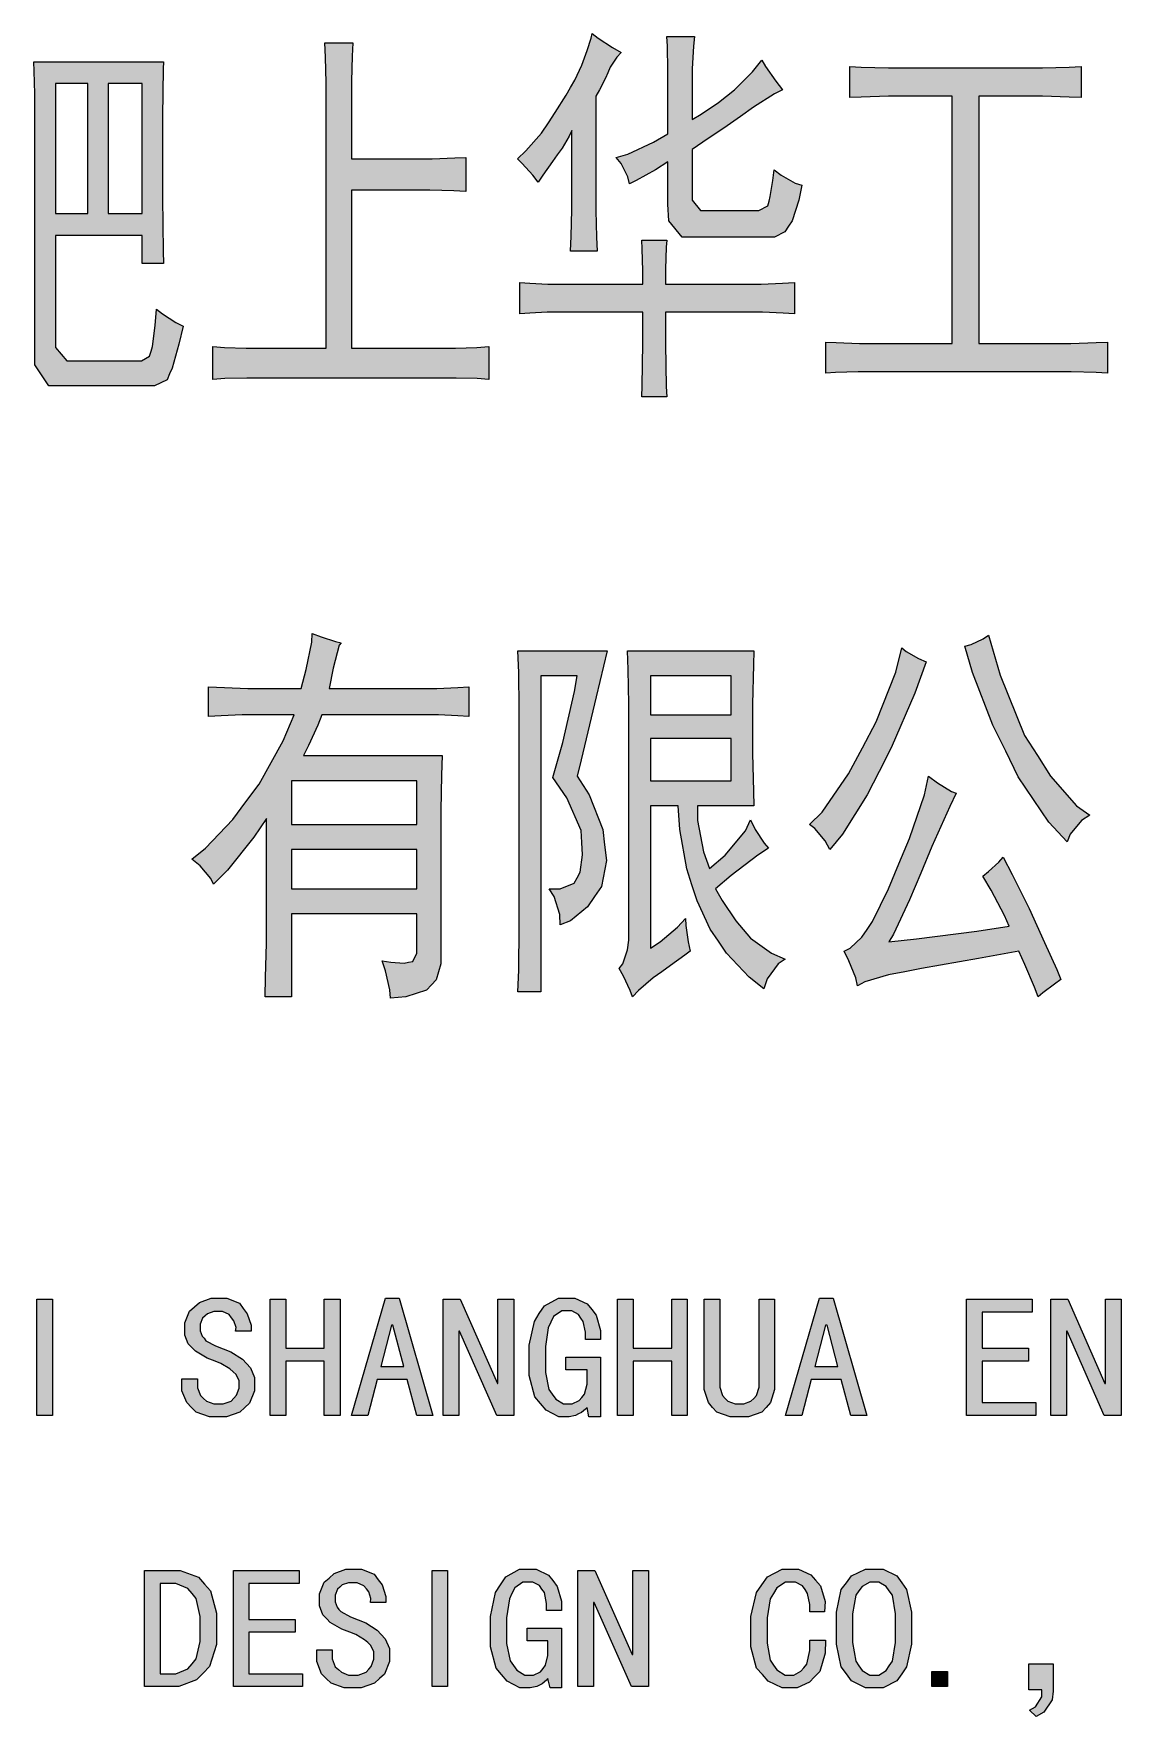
# Model space of a CAD drawing. Header units: millimetres. Extents: x 210 to 63265, y -7201 to 22496.
# Drawn here: x 60845 to 61748, y 19101 to 20498 of the extents above; entities that cross this region are included whole.
import ezdxf

# ---------------------------------------------------------------- set-up
doc = ezdxf.new("R2010")
doc.units = ezdxf.units.MM

msp = doc.modelspace()

# ---------------------------------------------------------------- hatches: boundary and pattern name
h = msp.add_hatch(color=0)
h.dxf.hatch_style = 2
h.paths.add_polyline_path([(61332.6, 20482.2), (61329, 20478.3), (61323.5, 20469.9), (61321.5, 20465.4), (61319.6, 20460.8), (61314.6, 20451.1), (61311.5, 20445.9), (61311.5, 20361.5), (61311.5, 20351.1), (61312, 20328.9), (61312.6, 20317.3), (61290.6, 20317.3), (61291.1, 20329.6), (61291.5, 20351.6), (61291.5, 20361.5), (61291.5, 20417.3), (61289.5, 20412.8), (61283.6, 20402.6), (61279.5, 20397.1), (61275.6, 20391.7), (61267.5, 20380.3), (61263.6, 20374.4), (61259.1, 20380.3), (61250.5, 20389.9), (61246.6, 20393.9), (61253.5, 20400.5), (61266.3, 20415.3), (61272.2, 20423.7), (61277.9, 20432.3), (61287, 20446.8), (61290.6, 20453.1), (61294, 20459.2), (61299.9, 20471.5), (61302, 20477.8), (61304.4, 20483.8), (61307.6, 20494), (61308.5, 20497.8), (61313.5, 20494), (61325.5, 20486.2)])
h = msp.add_hatch(color=0)
h.dxf.hatch_style = 2
h.paths.add_polyline_path([(61393.4, 20495.3), (61392.5, 20487.4), (61391.5, 20468.6), (61391.5, 20457.5), (61391.5, 20426.4), (61399, 20430.9), (61413.3, 20440.7), (61419.9, 20445.9), (61426.7, 20451.1), (61441.6, 20466), (61449.4, 20475.8), (61452.5, 20470.6), (61460.9, 20458.3), (61466.4, 20451.1), (61460, 20447.9), (61442.5, 20436.8), (61431.5, 20428.9), (61420.5, 20421.2), (61400.4, 20407.6), (61391.5, 20401.7), (61391.5, 20367.9), (61391.5, 20359.5), (61398.5, 20351.1), (61405.4, 20351.1), (61440.5, 20351.1), (61446.9, 20351.1), (61454.4, 20354.9), (61455.5, 20358.8), (61456.4, 20362.7), (61458.6, 20375.8), (61459.5, 20384.7), (61465.5, 20380.3), (61477, 20373.8), (61482.5, 20371.9), (61480, 20359.5), (61474.5, 20342.5), (61471.4, 20338), (61468.4, 20333.4), (61460, 20328.9), (61454.4, 20328.9), (61393.4, 20328.9), (61383.1, 20328.9), (61372, 20342.5), (61371.4, 20356.3), (61371.4, 20391.4), (61361.1, 20384.7), (61345, 20375.8), (61339.6, 20373.1), (61338, 20379), (61332.6, 20389.9), (61328.5, 20395.1), (61338, 20397.8), (61359.5, 20407.6), (61371.4, 20414.6), (61371.4, 20455), (61371.4, 20467.4), (61371.1, 20487.4), (61370.5, 20495.3)])
h = msp.add_hatch(color=0)
h.dxf.hatch_style = 2
h.paths.add_polyline_path([(61109.7, 20490.1), (61109.2, 20479), (61108.6, 20458.3), (61108.6, 20448.4), (61108.6, 20393.9), (61165.5, 20393.9), (61175.6, 20393.9), (61194.5, 20394.6), (61203.6, 20395.1), (61203.6, 20366.7), (61193.6, 20367.2), (61173.6, 20367.9), (61163.6, 20367.9), (61108.6, 20367.9), (61108.6, 20236.6), (61187.5, 20236.6), (61195.1, 20236.6), (61212.6, 20237.3), (61222.6, 20238), (61222.6, 20210.7), (61213.1, 20211.4), (61195.6, 20211.9), (61187.5, 20211.9), (61029.8, 20211.9), (61021.7, 20211.9), (61003.6, 20211.4), (60993.6, 20210.7), (60993.6, 20238), (61003.3, 20237.3), (61021.2, 20236.6), (61029.8, 20236.6), (61087.7, 20236.6), (61087.7, 20447.2), (61087.7, 20457), (61087.2, 20478.3), (61086.6, 20490.1)])
h = msp.add_hatch(color=0)
h.paths.add_polyline_path([(60952.7, 20474.5), (60952.3, 20468.6), (60951.8, 20428.9), (60951.8, 20395.1), (60951.8, 20361.5), (60952.3, 20317.3), (60952.7, 20306.9), (60934.8, 20306.9), (60934.8, 20330.2), (60862.8, 20330.2), (60862.8, 20248.4), (60862.8, 20237.3), (60872.3, 20226.2), (60881.8, 20226.2), (60928.7, 20226.2), (60934.2, 20226.2), (60941, 20230.2), (60942.3, 20234.1), (60943.5, 20238), (60945.7, 20255.6), (60946.7, 20269.2), (60951.8, 20265.2), (60962.7, 20258.1), (60968.8, 20254.9), (60965.2, 20240), (60959.8, 20220.2), (60957.7, 20215.3), (60955.7, 20210.3), (60945.1, 20205.5), (60936.7, 20205.5), (60868.7, 20205.5), (60857.3, 20205.5), (60845.9, 20223), (60845.9, 20240.5), (60845.9, 20436.8), (60845.9, 20447.9), (60845.3, 20466.7), (60844.8, 20474.5)])
h.paths.add_polyline_path([(60934.8, 20348.4), (60934.8, 20456.3), (60906.7, 20456.3), (60906.7, 20348.4)])
h.paths.add_polyline_path([(60889.7, 20348.4), (60889.7, 20456.3), (60862.8, 20456.3), (60862.8, 20348.4)])
h = msp.add_hatch(color=0)
h.dxf.hatch_style = 2
h.paths.add_polyline_path([(61670.4, 20469.3), (61682.4, 20469.3), (61704.4, 20469.9), (61714.4, 20470.6), (61714.4, 20444.7), (61704.4, 20445.2), (61682.4, 20445.9), (61670.4, 20445.9), (61629.4, 20445.9), (61629.4, 20240.5), (61694.3, 20240.5), (61705.8, 20240.5), (61726.9, 20241.3), (61736.4, 20241.8), (61736.4, 20215.9), (61726.9, 20216.6), (61706.3, 20217.1), (61695.4, 20217.1), (61540.5, 20217.1), (61529.4, 20217.1), (61510.4, 20216.6), (61502.4, 20215.9), (61502.4, 20241.8), (61511, 20241.3), (61530.5, 20240.5), (61541.4, 20240.5), (61607.4, 20240.5), (61607.4, 20445.9), (61567.5, 20445.9), (61554.4, 20445.9), (61531.9, 20445.2), (61522.4, 20444.7), (61522.4, 20470.6), (61531.9, 20469.9), (61554.4, 20469.3), (61567.5, 20469.3)])
h = msp.add_hatch(color=0)
h.dxf.hatch_style = 2
h.paths.add_polyline_path([(61350.5, 20289.9), (61350.5, 20301), (61350, 20319.3), (61349.6, 20326.4), (61370.5, 20326.4), (61370, 20320.5), (61369.5, 20302.3), (61369.5, 20289.9), (61441.6, 20289.9), (61448.9, 20289.9), (61466.4, 20290.6), (61476.5, 20291.2), (61476.5, 20265.2), (61467, 20265.9), (61450, 20266.5), (61442.5, 20266.5), (61369.5, 20266.5), (61369.5, 20240), (61370, 20204.8), (61370.5, 20196.4), (61349.6, 20196.4), (61350, 20205.5), (61350.5, 20240.5), (61350.5, 20266.5), (61277.5, 20266.5), (61271.1, 20266.5), (61256.6, 20265.9), (61248.5, 20265.2), (61248.5, 20291.2), (61256.6, 20290.6), (61271.6, 20289.9), (61278.6, 20289.9)])
h = msp.add_hatch(color=0)
h.paths.add_polyline_path([(60976.1, 19812.6), (60987.5, 19821.8), (61010.1, 19845.5), (61021, 19860), (61032.1, 19874.7), (61051.9, 19910.8), (61061.1, 19932.3), (61025.1, 19932.3), (61017.9, 19932.3), (61000.6, 19931.6), (60990, 19930.9), (60990, 19955.6), (61003.1, 19955), (61022.6, 19954.3), (61029, 19954.3), (61067, 19954.3), (61071.1, 19969.9), (61075.6, 19992.6), (61075.9, 19999.8), (61083.4, 19997.2), (61095.4, 19993.3), (61100.1, 19992.1), (61098.4, 19990.1), (61093.4, 19971.1), (61090, 19954.3), (61170.9, 19954.3), (61179.5, 19954.3), (61197, 19955), (61206, 19955.6), (61206, 19930.9), (61197, 19931.6), (61180.9, 19932.3), (61173.9, 19932.3), (61084, 19932.3), (61080.6, 19923.7), (61073, 19906.9), (61068.9, 19898.5), (61184, 19898.5), (61183.4, 19882.2), (61182.9, 19852.9), (61182.9, 19840), (61182.9, 19734.6), (61182.9, 19725.7), (61179, 19712.3), (61175, 19708.2), (61170.9, 19703.9), (61153.9, 19698.3), (61141, 19697.1), (61140.5, 19704.2), (61136.9, 19719.8), (61134, 19728.2), (61141.4, 19726.9), (61152.5, 19726.2), (61155.9, 19726.9), (61159.5, 19727.7), (61163, 19734.6), (61163, 19741.3), (61163, 19767.2), (61058.9, 19767.2), (61058.9, 19698.3), (61037.1, 19698.3), (61037.4, 19714.6), (61038, 19742.5), (61038, 19754.1), (61038, 19846.4), (61027.6, 19830.9), (61005.6, 19803.5), (60994, 19791.9), (60992, 19796.4), (60983.1, 19806.9)])
h.paths.add_polyline_path([(61163, 19841.3), (61163, 19877.6), (61058.9, 19877.6), (61058.9, 19841.3)])
h.paths.add_polyline_path([(61163, 19787.9), (61163, 19820.5), (61058.9, 19820.5), (61058.9, 19787.9)])
h = msp.add_hatch(color=0)
h.dxf.hatch_style = 2
h.paths.add_polyline_path([(61637.6, 19998.5), (61647.3, 19965.4), (61667.5, 19915.3), (61678.2, 19898.5), (61689, 19881.5), (61710.6, 19856.8), (61721.7, 19849.1), (61714.7, 19844.5), (61705.3, 19833.4), (61702.8, 19826.9), (61687.7, 19843.2), (61662.1, 19881), (61651.8, 19902.3), (61641.2, 19923.7), (61624.2, 19967.4), (61617.8, 19989.4), (61623.1, 19990.6), (61633.2, 19995.3)])
h = msp.add_hatch(color=0)
h.dxf.hatch_style = 2
h.paths.add_polyline_path([(61320.8, 19985.4), (61311.9, 19947.2), (61299.3, 19895.1), (61295.9, 19881.5), (61306, 19865.9), (61317.4, 19837.3), (61318.8, 19824.4), (61320.5, 19811.4), (61316.2, 19789.9), (61310.4, 19781.5), (61304.7, 19773.1), (61290.4, 19761.3), (61281.8, 19758.1), (61281.5, 19766.5), (61277, 19781.5), (61272.9, 19787.9), (61281.8, 19787.9), (61293.4, 19792.6), (61295.9, 19797.1), (61298.5, 19801.7), (61300.4, 19816.2), (61299.9, 19826.4), (61299.3, 19836.4), (61287.4, 19863.4), (61275.9, 19880.3), (61284, 19909.4), (61293.8, 19951.6), (61295.9, 19964.7), (61265.9, 19964.7), (61265.9, 19702.3), (61246.9, 19702.3), (61247.5, 19720.5), (61247.8, 19756.1), (61247.8, 19773.6), (61247.8, 19925.7), (61247.8, 19937.5), (61247.5, 19967.4), (61246.9, 19985.4)])
h = msp.add_hatch(color=0)
h.paths.add_polyline_path([(61442.8, 19985.4), (61442.3, 19973.8), (61441.7, 19941.3), (61441.7, 19920.5), (61441.7, 19900.5), (61442.3, 19868.6), (61442.8, 19856.8), (61395.8, 19856.8), (61395.8, 19844.5), (61400.8, 19818.5), (61405.8, 19804.9), (61418.8, 19815.9), (61435.8, 19836.1), (61439.8, 19845.2), (61443.9, 19837.3), (61451.2, 19825.7), (61454.8, 19821.8), (61445.9, 19815.9), (61423.9, 19799), (61410.8, 19787.9), (61416.3, 19778.3), (61427.8, 19761.3), (61433.9, 19754.1), (61439.8, 19747), (61457.3, 19734.6), (61468.8, 19729.4), (61462.9, 19725.7), (61453.7, 19713.3), (61450.9, 19704.8), (61438.9, 19714.6), (61420.1, 19734.5), (61413.3, 19744.5), (61406.5, 19754.5), (61395.6, 19777.9), (61391.3, 19791.2), (61387, 19804.6), (61381.3, 19837.3), (61379.8, 19856.8), (61356.8, 19856.8), (61356.8, 19738.6), (61364.8, 19743.8), (61379.3, 19756.1), (61385.9, 19763.3), (61386.3, 19757.5), (61388.3, 19743.8), (61389.9, 19736.1), (61385.4, 19732.8), (61373.6, 19724.3), (61366.4, 19719.1), (61359.1, 19713.9), (61346.9, 19703.5), (61341.9, 19698.3), (61340, 19703.5), (61334.4, 19715.3), (61330.8, 19721.8), (61333.9, 19725.7), (61337.8, 19737.3), (61338.9, 19745.2), (61338.9, 19928.4), (61338.9, 19941.3), (61338.3, 19969.9), (61337.8, 19985.4)])
h.paths.add_polyline_path([(61423.9, 19877.6), (61423.9, 19912.8), (61356.8, 19912.8), (61356.8, 19877.6)])
h.paths.add_polyline_path([(61423.9, 19932.3), (61423.9, 19964.7), (61356.8, 19964.7), (61356.8, 19932.3)])
h = msp.add_hatch(color=0)
h.dxf.hatch_style = 2
h.paths.add_polyline_path([(61585.8, 19976.3), (61576.3, 19950.4), (61556.8, 19904.9), (61546.8, 19885.4), (61536.7, 19865.9), (61516.3, 19833.4), (61505.8, 19820.5), (61501.9, 19827.7), (61493.3, 19838), (61488.8, 19841.3), (61499.3, 19851.6), (61521.4, 19883.5), (61532.8, 19904.9), (61544.3, 19926.4), (61560.7, 19967.9), (61565.7, 19988.1), (61569.3, 19984.9), (61579.3, 19979)])
h = msp.add_hatch(color=0)
h.dxf.hatch_style = 2
h.paths.add_polyline_path([(61654.6, 19756.8), (61650.7, 19765.9), (61639.8, 19786.7), (61632.8, 19798.3), (61637.6, 19802.3), (61646.2, 19810.1), (61649.8, 19814.1), (61657.1, 19799.8), (61671.3, 19771.5), (61677.7, 19757.5), (61684.1, 19743.4), (61694.2, 19721), (61697.7, 19712.6), (61692.2, 19708.7), (61682.7, 19701.5), (61678.8, 19698.3), (61675.7, 19706.2), (61667.7, 19725), (61662.7, 19736.1), (61629.2, 19730.2), (61582, 19721.8), (61568.2, 19719.1), (61554.4, 19716.6), (61534.8, 19710.7), (61528.7, 19707.4), (61527.3, 19713.9), (61521.7, 19728.2), (61517.8, 19736.1), (61522.8, 19738.6), (61532.3, 19747.7), (61536.7, 19754.1), (61541.2, 19760.8), (61554.4, 19787.9), (61563.2, 19808.7), (61572, 19829.6), (61584.3, 19865.9), (61587.7, 19881.5), (61595.2, 19875.8), (61606.7, 19868.6), (61610.8, 19867.2), (61605.3, 19856.3), (61590.4, 19823), (61581.3, 19801), (61572, 19778.8), (61558.7, 19750.4), (61554.8, 19743.8), (61577.7, 19746.4), (61627.8, 19752.9)])
h = msp.add_hatch(color=0)
h.dxf.hatch_style = 2
h.paths.add_polyline_path([(60860.3, 19350.7), (60847.5, 19350.7), (60847.5, 19447.2), (60860.3, 19447.2)])
h = msp.add_hatch(color=0)
h.dxf.hatch_style = 2
h.paths.add_polyline_path([(61028.1, 19377.7), (61028.1, 19371.3), (61024, 19361.1), (61020.1, 19357.3), (61016, 19353.4), (61004.9, 19349.7), (60997.7, 19349.7), (60990.8, 19349.7), (60979.8, 19353.6), (60975.9, 19357.5), (60972, 19361.5), (60967.9, 19371.3), (60967.9, 19377.2), (60967.9, 19381.1), (60980.9, 19381.1), (60980.9, 19377.7), (60980.9, 19373.6), (60983.4, 19367.2), (60985.9, 19364.9), (60988.4, 19362.7), (60994.3, 19360.4), (60997.7, 19360.4), (61002.2, 19360.4), (61008.8, 19362.7), (61011, 19365.2), (61013.1, 19367.5), (61015.3, 19373.3), (61015.3, 19376.7), (61015.3, 19379.5), (61012.8, 19384.7), (61010.3, 19387), (61007.6, 19389.5), (61000.2, 19393.8), (60995.6, 19395.8), (60988.8, 19398.3), (60979.1, 19404), (60976.1, 19407.1), (60973.2, 19410.1), (60970.2, 19417.5), (60970.2, 19421.7), (60970.2, 19427.7), (60974.3, 19437.3), (60978.4, 19440.9), (60982.5, 19444.5), (60992.2, 19448.2), (60997.7, 19448.2), (61005.1, 19448.2), (61015.6, 19443.9), (61018.8, 19439.5), (61022.1, 19435.2), (61025.5, 19425.7), (61025.5, 19420.7), (61012.4, 19420.7), (61012.8, 19423.7), (61011, 19429.3), (61009, 19431.9), (61007, 19434.5), (61001.5, 19437), (60997.7, 19437), (60994.3, 19437), (60989.1, 19435.2), (60987.2, 19433.4), (60985, 19431.4), (60983.1, 19426.6), (60983.1, 19423.4), (60983.1, 19420.9), (60984.7, 19416.6), (60986.3, 19414.8), (60987.7, 19412.8), (60995.8, 19408.5), (61002.2, 19406), (61008.5, 19403.5), (61018.1, 19397.4), (61021.5, 19393.8), (61024.7, 19390.4), (61028.1, 19382.4)])
h = msp.add_hatch(color=0)
h.dxf.hatch_style = 2
h.paths.add_polyline_path([(61099.2, 19350.7), (61086.1, 19350.7), (61086.1, 19395.8), (61054.1, 19395.8), (61054.1, 19350.7), (61041.2, 19350.7), (61041.2, 19447.2), (61054.1, 19447.2), (61054.1, 19406.5), (61086.1, 19406.5), (61086.1, 19447.2), (61099.2, 19447.2)])
h = msp.add_hatch(color=0)
h.paths.add_polyline_path([(61176.3, 19350.7), (61162.9, 19350.7), (61154.8, 19380.6), (61130.1, 19380.6), (61122.2, 19350.7), (61108.6, 19350.7), (61136.9, 19448.2), (61148.2, 19448.2)])
h.paths.add_polyline_path([(61152.1, 19391.3), (61143, 19425.7), (61141.9, 19425.7), (61133, 19391.3)])
h = msp.add_hatch(color=0)
h.dxf.hatch_style = 2
h.paths.add_polyline_path([(61243.4, 19350.7), (61229.2, 19350.7), (61198.3, 19420.7), (61197.7, 19420.7), (61197.7, 19350.7), (61184.7, 19350.7), (61184.7, 19447.2), (61198.8, 19447.2), (61229.8, 19377.2), (61230.3, 19377.2), (61230.3, 19447.2), (61243.4, 19447.2)])
h = msp.add_hatch(color=0)
h.dxf.hatch_style = 2
h.paths.add_polyline_path([(61315.3, 19349.7), (61305.8, 19349.7), (61304.2, 19357.5), (61302.9, 19355.9), (61299.5, 19353.1), (61297, 19352), (61294.7, 19350.7), (61289.5, 19349.7), (61286.6, 19349.7), (61280.7, 19349.7), (61270.2, 19355.2), (61265.5, 19360.6), (61260.9, 19366.1), (61256.2, 19383.8), (61256.2, 19395.8), (61256.2, 19409), (61260.5, 19428.7), (61264.6, 19435.3), (61268.9, 19441.8), (61280.4, 19448.2), (61287.7, 19448.2), (61294.2, 19448.2), (61304.4, 19443.4), (61308.1, 19438.6), (61311.7, 19433.9), (61315.3, 19421.4), (61315.3, 19413.9), (61302.9, 19413.9), (61302.9, 19419.8), (61301, 19428.7), (61299, 19431.6), (61297, 19434.6), (61291.5, 19437.5), (61287.7, 19437.5), (61283.2, 19437.5), (61276.4, 19432.8), (61274.3, 19428.2), (61272, 19423.5), (61269.8, 19408), (61269.8, 19397.1), (61269.8, 19386.5), (61272.5, 19372.2), (61275.4, 19368.3), (61278.2, 19364.3), (61284.7, 19360.4), (61288.3, 19360.4), (61292, 19360.4), (61297.7, 19363.1), (61299.9, 19365.8), (61302, 19368.4), (61304.2, 19376.7), (61304.2, 19382.4), (61304.2, 19388.5), (61286.6, 19388.5), (61286.6, 19399.2), (61315.3, 19399.2)])
h = msp.add_hatch(color=0)
h.dxf.hatch_style = 2
h.paths.add_polyline_path([(61387.4, 19350.7), (61374.5, 19350.7), (61374.5, 19395.8), (61342.5, 19395.8), (61342.5, 19350.7), (61329.4, 19350.7), (61329.4, 19447.2), (61342.5, 19447.2), (61342.5, 19406.5), (61374.5, 19406.5), (61374.5, 19447.2), (61387.4, 19447.2)])
h = msp.add_hatch(color=0)
h.dxf.hatch_style = 2
h.paths.add_polyline_path([(61460, 19379), (61460, 19372.2), (61456.6, 19361.5), (61453, 19357.5), (61449.4, 19353.6), (61438.3, 19349.7), (61430.8, 19349.7), (61423.1, 19349.7), (61412, 19353.6), (61408.5, 19357.5), (61405.1, 19361.5), (61401.5, 19372.2), (61401.5, 19379), (61401.5, 19447.2), (61414.4, 19447.2), (61414.4, 19379), (61414.4, 19374.2), (61416.7, 19367.2), (61419, 19364.9), (61421.2, 19362.7), (61427.1, 19360.4), (61430.8, 19360.4), (61434.4, 19360.4), (61440.3, 19362.7), (61442.6, 19364.9), (61444.8, 19367.2), (61447.1, 19374.2), (61447.1, 19379), (61447.1, 19447.2), (61460, 19447.2)])
h = msp.add_hatch(color=0)
h.paths.add_polyline_path([(61536.6, 19350.7), (61523.1, 19350.7), (61515.3, 19380.6), (61490.4, 19380.6), (61482.5, 19350.7), (61469.1, 19350.7), (61497.2, 19448.2), (61508.5, 19448.2)])
h.paths.add_polyline_path([(61512.4, 19391.3), (61503.5, 19425.7), (61502.2, 19425.7), (61493.3, 19391.3)])
h = msp.add_hatch(color=0)
h.dxf.hatch_style = 2
h.paths.add_polyline_path([(61676.8, 19350.7), (61619.4, 19350.7), (61619.4, 19447.2), (61673.9, 19447.2), (61673.9, 19436.4), (61632.3, 19436.4), (61632.3, 19406.5), (61670.7, 19406.5), (61670.7, 19395.8), (61632.3, 19395.8), (61632.3, 19361.5), (61676.8, 19361.5)])
h = msp.add_hatch(color=0)
h.dxf.hatch_style = 2
h.paths.add_polyline_path([(61747.8, 19350.7), (61733.7, 19350.7), (61702.8, 19420.7), (61702.2, 19420.7), (61702.2, 19350.7), (61689.2, 19350.7), (61689.2, 19447.2), (61703.3, 19447.2), (61734.2, 19377.2), (61734.8, 19377.2), (61734.8, 19447.2), (61747.8, 19447.2)])
h = msp.add_hatch(color=0)
h.paths.add_polyline_path([(60996.5, 19173.6), (60996.5, 19160.7), (60990.9, 19142.3), (60985.6, 19136.8), (60980, 19131.2), (60965.2, 19125.9), (60956, 19125.9), (60936.7, 19125.9), (60936.7, 19222.1), (60956, 19222.1), (60966.4, 19222.1), (60981.6, 19216.4), (60986.6, 19210.8), (60991.6, 19205.1), (60996.5, 19186.7)])
h.paths.add_polyline_path([(60983.1, 19173.6), (60983.1, 19184), (60979.7, 19198.7), (60976.3, 19203), (60972.9, 19207.1), (60962.7, 19211.4), (60956, 19211.4), (60949.8, 19211.4), (60949.8, 19136.4), (60956, 19136.4), (60962.7, 19136.4), (60972.9, 19140.5), (60976.3, 19144.6), (60979.7, 19148.8), (60983.1, 19163.2)])
h = msp.add_hatch(color=0)
h.dxf.hatch_style = 2
h.paths.add_polyline_path([(61068, 19125.9), (61010.6, 19125.9), (61010.6, 19222.1), (61065.2, 19222.1), (61065.2, 19211.4), (61023.5, 19211.4), (61023.5, 19181.5), (61061.8, 19181.5), (61061.8, 19170.8), (61023.5, 19170.8), (61023.5, 19136.4), (61068, 19136.4)])
h = msp.add_hatch(color=0)
h.dxf.hatch_style = 2
h.paths.add_polyline_path([(61140.1, 19152.9), (61140.1, 19146.4), (61136, 19136.1), (61131.9, 19132.3), (61127.8, 19128.5), (61116.7, 19124.6), (61109.7, 19124.6), (61102.6, 19124.6), (61091.7, 19128.5), (61087.7, 19132.5), (61083.8, 19136.4), (61079.8, 19146.4), (61079.8, 19152.3), (61079.8, 19156.3), (61092.7, 19156.3), (61092.7, 19152.9), (61092.7, 19148.6), (61095.2, 19142.1), (61097.9, 19139.8), (61100.4, 19137.7), (61106.3, 19135.3), (61109.7, 19135.3), (61114.2, 19135.3), (61120.8, 19137.8), (61123, 19140.2), (61125.1, 19142.5), (61127.1, 19148.4), (61127.1, 19151.6), (61127.1, 19154.5), (61124.6, 19159.7), (61122.1, 19162.2), (61119.6, 19164.5), (61112.2, 19168.8), (61107.4, 19170.8), (61100.6, 19173.4), (61090.9, 19179), (61088.1, 19182), (61085, 19185.3), (61082.2, 19192.6), (61082.2, 19196.7), (61082.2, 19202.6), (61086.1, 19212.3), (61090.2, 19215.8), (61094.3, 19219.6), (61104, 19223.2), (61109.7, 19223.2), (61117.1, 19223.2), (61127.6, 19218.9), (61130.8, 19214.4), (61134, 19210.1), (61137.3, 19200.6), (61137.3, 19195.6), (61124.4, 19195.6), (61124.6, 19198.7), (61123, 19204.4), (61121, 19206.9), (61119, 19209.4), (61113.3, 19211.9), (61109.7, 19211.9), (61106.3, 19211.9), (61101, 19210.1), (61099, 19208.3), (61097, 19206.5), (61095.1, 19201.5), (61095.1, 19198.5), (61095.1, 19196), (61096.7, 19191.5), (61098.1, 19189.7), (61099.7, 19187.9), (61107.8, 19183.5), (61114.2, 19181), (61120.5, 19178.5), (61129.9, 19172.4), (61133.3, 19168.8), (61136.7, 19165.4), (61140.1, 19157.3)])
h = msp.add_hatch(color=0)
h.dxf.hatch_style = 2
h.paths.add_polyline_path([(61188.4, 19125.9), (61175.6, 19125.9), (61175.6, 19222.1), (61188.4, 19222.1)])
h = msp.add_hatch(color=0)
h.dxf.hatch_style = 2
h.paths.add_polyline_path([(61283.1, 19124.6), (61273.6, 19124.6), (61271.8, 19132.5), (61270.7, 19130.9), (61267.1, 19128), (61264.8, 19126.9), (61262.5, 19125.9), (61257.1, 19124.6), (61254.4, 19124.6), (61248.5, 19124.6), (61238, 19130.2), (61233.3, 19135.7), (61228.7, 19141.1), (61224, 19158.8), (61224, 19170.8), (61224, 19184), (61228.1, 19203.9), (61232.4, 19210.3), (61236.7, 19216.7), (61248.2, 19223.2), (61255.5, 19223.2), (61262, 19223.2), (61272.2, 19218.3), (61275.7, 19213.7), (61279.5, 19208.9), (61283.1, 19196.5), (61283.1, 19188.8), (61270.7, 19188.8), (61270.7, 19194.7), (61268.8, 19203.7), (61266.8, 19206.5), (61264.8, 19209.6), (61259.1, 19212.4), (61255.5, 19212.4), (61251, 19212.4), (61244.2, 19207.8), (61241.9, 19203.1), (61239.8, 19198.5), (61237.4, 19182.9), (61237.4, 19172), (61237.4, 19161.6), (61240.3, 19147.1), (61243.2, 19143.2), (61245.9, 19139.3), (61252.5, 19135.3), (61256.1, 19135.3), (61259.8, 19135.3), (61265.5, 19138), (61267.7, 19140.7), (61269.6, 19143.4), (61271.8, 19151.6), (61271.8, 19157.3), (61271.8, 19163.6), (61254.4, 19163.6), (61254.4, 19174.2), (61283.1, 19174.2)])
h = msp.add_hatch(color=0)
h.dxf.hatch_style = 2
h.paths.add_polyline_path([(61355.2, 19125.9), (61341, 19125.9), (61310.1, 19195.6), (61309.5, 19195.6), (61309.5, 19125.9), (61296.7, 19125.9), (61296.7, 19222.1), (61310.6, 19222.1), (61341.7, 19152.3), (61342.3, 19152.3), (61342.3, 19222.1), (61355.2, 19222.1)])
h = msp.add_hatch(color=0)
h.dxf.hatch_style = 2
h.paths.add_polyline_path([(61502.2, 19164.1), (61501.9, 19153.4), (61497.4, 19138.2), (61493.1, 19133.7), (61489, 19129.3), (61478.8, 19124.6), (61472.9, 19124.6), (61466.1, 19124.6), (61454.6, 19130.2), (61449.8, 19135.7), (61445, 19141.1), (61440.1, 19158.8), (61440.1, 19170.8), (61440.1, 19184), (61444.8, 19203.9), (61449.4, 19210.3), (61454.1, 19216.7), (61466.1, 19223.2), (61473.4, 19223.2), (61479.7, 19223.2), (61489.9, 19218.5), (61494, 19213.9), (61498.1, 19209.2), (61501.9, 19196.2), (61501.5, 19187.8), (61489.2, 19187.8), (61489.2, 19193.8), (61487.2, 19203.1), (61485.2, 19206.4), (61483.2, 19209.4), (61477.3, 19212.4), (61473.4, 19212.4), (61468.9, 19212.4), (61461.8, 19207.8), (61459.1, 19203.1), (61456.4, 19198.5), (61453.7, 19182.9), (61453.7, 19172), (61453.7, 19161.8), (61456.4, 19147.7), (61459.1, 19143.6), (61461.8, 19139.5), (61468.6, 19135.3), (61472.9, 19135.3), (61475.9, 19135.3), (61481.6, 19138.4), (61484.1, 19141.2), (61486.6, 19144.3), (61489.2, 19155.6), (61489.2, 19164.1)])
h = msp.add_hatch(color=0)
h.paths.add_polyline_path([(61573.6, 19174.2), (61573.6, 19160.9), (61569.5, 19142), (61565.5, 19136.2), (61561.4, 19130.5), (61550, 19124.6), (61542.6, 19124.6), (61535.3, 19124.6), (61523.9, 19130.5), (61519.6, 19136.2), (61515.3, 19142), (61511.2, 19160.9), (61511.2, 19174.2), (61511.2, 19187.4), (61515.3, 19206.4), (61519.6, 19211.9), (61523.9, 19217.6), (61535.3, 19223.2), (61542.6, 19223.2), (61550, 19223.2), (61561.4, 19217.6), (61565.5, 19211.9), (61569.5, 19206.4), (61573.6, 19187.4)])
h.paths.add_polyline_path([(61560.2, 19174.2), (61560.2, 19186), (61557.7, 19201.5), (61555, 19205.1), (61552.5, 19208.9), (61546.4, 19212.4), (61542.6, 19212.4), (61539.1, 19212.4), (61532.6, 19208.9), (61529.9, 19205.1), (61527.3, 19201.5), (61524.6, 19186), (61524.6, 19174.2), (61524.6, 19162.4), (61527.3, 19146.8), (61529.9, 19143), (61532.6, 19139.1), (61539.1, 19135.3), (61542.6, 19135.3), (61546.4, 19135.3), (61552.5, 19139.1), (61555, 19143), (61557.7, 19146.8), (61560.2, 19162.4)])
h = msp.add_hatch(color=0)
h.dxf.hatch_style = 2
h.paths.add_polyline_path([(61603.5, 19125.9), (61590.6, 19125.9), (61590.6, 19138.2), (61603.5, 19138.2)])
h = msp.add_hatch(color=0)
h.dxf.hatch_style = 2
h.paths.add_polyline_path([(61671.1, 19144.5), (61691.3, 19144.5), (61691.3, 19121.9), (61690.4, 19114.8), (61683.4, 19104.4), (61677.2, 19101), (61671.6, 19106), (61676.6, 19108.9), (61681.8, 19117.3), (61681.8, 19123), (61671.1, 19123)])

# ---------------------------------------------------------------- linework, layer by layer
at = {"color": 0, "lineweight": 0}
for points in [[(61332.6, 20482.2), (61329, 20478.3), (61323.5, 20469.9), (61321.5, 20465.4), (61319.6, 20460.8), (61314.6, 20451.1), (61311.5, 20445.9), (61311.5, 20361.5), (61311.5, 20351.1), (61312, 20328.9), (61312.6, 20317.3), (61290.6, 20317.3), (61291.1, 20329.6), (61291.5, 20351.6), (61291.5, 20361.5), (61291.5, 20417.3), (61289.5, 20412.8), (61283.6, 20402.6), (61279.5, 20397.1), (61275.6, 20391.7), (61267.5, 20380.3), (61263.6, 20374.4), (61259.1, 20380.3), (61250.5, 20389.9), (61246.6, 20393.9), (61253.5, 20400.5), (61266.3, 20415.3), (61272.2, 20423.7), (61277.9, 20432.3), (61287, 20446.8), (61290.6, 20453.1), (61294, 20459.2), (61299.9, 20471.5), (61302, 20477.8), (61304.4, 20483.8), (61307.6, 20494), (61308.5, 20497.8), (61313.5, 20494), (61325.5, 20486.2)], [(61393.4, 20495.3), (61392.5, 20487.4), (61391.5, 20468.6), (61391.5, 20457.5), (61391.5, 20426.4), (61399, 20430.9), (61413.3, 20440.7), (61419.9, 20445.9), (61426.7, 20451.1), (61441.6, 20466), (61449.4, 20475.8), (61452.5, 20470.6), (61460.9, 20458.3), (61466.4, 20451.1), (61460, 20447.9), (61442.5, 20436.8), (61431.5, 20428.9), (61420.5, 20421.2), (61400.4, 20407.6), (61391.5, 20401.7), (61391.5, 20367.9), (61391.5, 20359.5), (61398.5, 20351.1), (61405.4, 20351.1), (61440.5, 20351.1), (61446.9, 20351.1), (61454.4, 20354.9), (61455.5, 20358.8), (61456.4, 20362.7), (61458.6, 20375.8), (61459.5, 20384.7), (61465.5, 20380.3), (61477, 20373.8), (61482.5, 20371.9), (61480, 20359.5), (61474.5, 20342.5), (61471.4, 20338), (61468.4, 20333.4), (61460, 20328.9), (61454.4, 20328.9), (61393.4, 20328.9), (61383.1, 20328.9), (61372, 20342.5), (61371.4, 20356.3), (61371.4, 20391.4), (61361.1, 20384.7), (61345, 20375.8), (61339.6, 20373.1), (61338, 20379), (61332.6, 20389.9), (61328.5, 20395.1), (61338, 20397.8), (61359.5, 20407.6), (61371.4, 20414.6), (61371.4, 20455), (61371.4, 20467.4), (61371.1, 20487.4), (61370.5, 20495.3)], [(61109.7, 20490.1), (61109.2, 20479), (61108.6, 20458.3), (61108.6, 20448.4), (61108.6, 20393.9), (61165.5, 20393.9), (61175.6, 20393.9), (61194.5, 20394.6), (61203.6, 20395.1), (61203.6, 20366.7), (61193.6, 20367.2), (61173.6, 20367.9), (61163.6, 20367.9), (61108.6, 20367.9), (61108.6, 20236.6), (61187.5, 20236.6), (61195.1, 20236.6), (61212.6, 20237.3), (61222.6, 20238), (61222.6, 20210.7), (61213.1, 20211.4), (61195.6, 20211.9), (61187.5, 20211.9), (61029.8, 20211.9), (61021.7, 20211.9), (61003.6, 20211.4), (60993.6, 20210.7), (60993.6, 20238), (61003.3, 20237.3), (61021.2, 20236.6), (61029.8, 20236.6), (61087.7, 20236.6), (61087.7, 20447.2), (61087.7, 20457), (61087.2, 20478.3), (61086.6, 20490.1)], [(60952.7, 20474.5), (60952.3, 20468.6), (60951.8, 20428.9), (60951.8, 20395.1), (60951.8, 20361.5), (60952.3, 20317.3), (60952.7, 20306.9), (60934.8, 20306.9), (60934.8, 20330.2), (60862.8, 20330.2), (60862.8, 20248.4), (60862.8, 20237.3), (60872.3, 20226.2), (60881.8, 20226.2), (60928.7, 20226.2), (60934.2, 20226.2), (60941, 20230.2), (60942.3, 20234.1), (60943.5, 20238), (60945.7, 20255.6), (60946.7, 20269.2), (60951.8, 20265.2), (60962.7, 20258.1), (60968.8, 20254.9), (60965.2, 20240), (60959.8, 20220.2), (60957.7, 20215.3), (60955.7, 20210.3), (60945.1, 20205.5), (60936.7, 20205.5), (60868.7, 20205.5), (60857.3, 20205.5), (60845.9, 20223), (60845.9, 20240.5), (60845.9, 20436.8), (60845.9, 20447.9), (60845.3, 20466.7), (60844.8, 20474.5)], [(61670.4, 20469.3), (61682.4, 20469.3), (61704.4, 20469.9), (61714.4, 20470.6), (61714.4, 20444.7), (61704.4, 20445.2), (61682.4, 20445.9), (61670.4, 20445.9), (61629.4, 20445.9), (61629.4, 20240.5), (61694.3, 20240.5), (61705.8, 20240.5), (61726.9, 20241.3), (61736.4, 20241.8), (61736.4, 20215.9), (61726.9, 20216.6), (61706.3, 20217.1), (61695.4, 20217.1), (61540.5, 20217.1), (61529.4, 20217.1), (61510.4, 20216.6), (61502.4, 20215.9), (61502.4, 20241.8), (61511, 20241.3), (61530.5, 20240.5), (61541.4, 20240.5), (61607.4, 20240.5), (61607.4, 20445.9), (61567.5, 20445.9), (61554.4, 20445.9), (61531.9, 20445.2), (61522.4, 20444.7), (61522.4, 20470.6), (61531.9, 20469.9), (61554.4, 20469.3), (61567.5, 20469.3)], [(60889.7, 20348.4), (60889.7, 20456.3), (60862.8, 20456.3), (60862.8, 20348.4)], [(60934.8, 20348.4), (60934.8, 20456.3), (60906.7, 20456.3), (60906.7, 20348.4)], [(61350.5, 20289.9), (61350.5, 20301), (61350, 20319.3), (61349.6, 20326.4), (61370.5, 20326.4), (61370, 20320.5), (61369.5, 20302.3), (61369.5, 20289.9), (61441.6, 20289.9), (61448.9, 20289.9), (61466.4, 20290.6), (61476.5, 20291.2), (61476.5, 20265.2), (61467, 20265.9), (61450, 20266.5), (61442.5, 20266.5), (61369.5, 20266.5), (61369.5, 20240), (61370, 20204.8), (61370.5, 20196.4), (61349.6, 20196.4), (61350, 20205.5), (61350.5, 20240.5), (61350.5, 20266.5), (61277.5, 20266.5), (61271.1, 20266.5), (61256.6, 20265.9), (61248.5, 20265.2), (61248.5, 20291.2), (61256.6, 20290.6), (61271.6, 20289.9), (61278.6, 20289.9)], [(60976.1, 19812.6), (60987.5, 19821.8), (61010.1, 19845.5), (61021, 19860), (61032.1, 19874.7), (61051.9, 19910.8), (61061.1, 19932.3), (61025.1, 19932.3), (61017.9, 19932.3), (61000.6, 19931.6), (60990, 19930.9), (60990, 19955.6), (61003.1, 19955), (61022.6, 19954.3), (61029, 19954.3), (61067, 19954.3), (61071.1, 19969.9), (61075.6, 19992.6), (61075.9, 19999.8), (61083.4, 19997.2), (61095.4, 19993.3), (61100.1, 19992.1), (61098.4, 19990.1), (61093.4, 19971.1), (61090, 19954.3), (61170.9, 19954.3), (61179.5, 19954.3), (61197, 19955), (61206, 19955.6), (61206, 19930.9), (61197, 19931.6), (61180.9, 19932.3), (61173.9, 19932.3), (61084, 19932.3), (61080.6, 19923.7), (61073, 19906.9), (61068.9, 19898.5), (61184, 19898.5), (61183.4, 19882.2), (61182.9, 19852.9), (61182.9, 19840), (61182.9, 19734.6), (61182.9, 19725.7), (61179, 19712.3), (61175, 19708.2), (61170.9, 19703.9), (61153.9, 19698.3), (61141, 19697.1), (61140.5, 19704.2), (61136.9, 19719.8), (61134, 19728.2), (61141.4, 19726.9), (61152.5, 19726.2), (61155.9, 19726.9), (61159.5, 19727.7), (61163, 19734.6), (61163, 19741.3), (61163, 19767.2), (61058.9, 19767.2), (61058.9, 19698.3), (61037.1, 19698.3), (61037.4, 19714.6), (61038, 19742.5), (61038, 19754.1), (61038, 19846.4), (61027.6, 19830.9), (61005.6, 19803.5), (60994, 19791.9), (60992, 19796.4), (60983.1, 19806.9)], [(61637.6, 19998.5), (61647.3, 19965.4), (61667.5, 19915.3), (61678.2, 19898.5), (61689, 19881.5), (61710.6, 19856.8), (61721.7, 19849.1), (61714.7, 19844.5), (61705.3, 19833.4), (61702.8, 19826.9), (61687.7, 19843.2), (61662.1, 19881), (61651.8, 19902.3), (61641.2, 19923.7), (61624.2, 19967.4), (61617.8, 19989.4), (61623.1, 19990.6), (61633.2, 19995.3)], [(61320.8, 19985.4), (61311.9, 19947.2), (61299.3, 19895.1), (61295.9, 19881.5), (61306, 19865.9), (61317.4, 19837.3), (61318.8, 19824.4), (61320.5, 19811.4), (61316.2, 19789.9), (61310.4, 19781.5), (61304.7, 19773.1), (61290.4, 19761.3), (61281.8, 19758.1), (61281.5, 19766.5), (61277, 19781.5), (61272.9, 19787.9), (61281.8, 19787.9), (61293.4, 19792.6), (61295.9, 19797.1), (61298.5, 19801.7), (61300.4, 19816.2), (61299.9, 19826.4), (61299.3, 19836.4), (61287.4, 19863.4), (61275.9, 19880.3), (61284, 19909.4), (61293.8, 19951.6), (61295.9, 19964.7), (61265.9, 19964.7), (61265.9, 19702.3), (61246.9, 19702.3), (61247.5, 19720.5), (61247.8, 19756.1), (61247.8, 19773.6), (61247.8, 19925.7), (61247.8, 19937.5), (61247.5, 19967.4), (61246.9, 19985.4)], [(61442.8, 19985.4), (61442.3, 19973.8), (61441.7, 19941.3), (61441.7, 19920.5), (61441.7, 19900.5), (61442.3, 19868.6), (61442.8, 19856.8), (61395.8, 19856.8), (61395.8, 19844.5), (61400.8, 19818.5), (61405.8, 19804.9), (61418.8, 19815.9), (61435.8, 19836.1), (61439.8, 19845.2), (61443.9, 19837.3), (61451.2, 19825.7), (61454.8, 19821.8), (61445.9, 19815.9), (61423.9, 19799), (61410.8, 19787.9), (61416.3, 19778.3), (61427.8, 19761.3), (61433.9, 19754.1), (61439.8, 19747), (61457.3, 19734.6), (61468.8, 19729.4), (61462.9, 19725.7), (61453.7, 19713.3), (61450.9, 19704.8), (61438.9, 19714.6), (61420.1, 19734.5), (61413.3, 19744.5), (61406.5, 19754.5), (61395.6, 19777.9), (61391.3, 19791.2), (61387, 19804.6), (61381.3, 19837.3), (61379.8, 19856.8), (61356.8, 19856.8), (61356.8, 19738.6), (61364.8, 19743.8), (61379.3, 19756.1), (61385.9, 19763.3), (61386.3, 19757.5), (61388.3, 19743.8), (61389.9, 19736.1), (61385.4, 19732.8), (61373.6, 19724.3), (61366.4, 19719.1), (61359.1, 19713.9), (61346.9, 19703.5), (61341.9, 19698.3), (61340, 19703.5), (61334.4, 19715.3), (61330.8, 19721.8), (61333.9, 19725.7), (61337.8, 19737.3), (61338.9, 19745.2), (61338.9, 19928.4), (61338.9, 19941.3), (61338.3, 19969.9), (61337.8, 19985.4)], [(61585.8, 19976.3), (61576.3, 19950.4), (61556.8, 19904.9), (61546.8, 19885.4), (61536.7, 19865.9), (61516.3, 19833.4), (61505.8, 19820.5), (61501.9, 19827.7), (61493.3, 19838), (61488.8, 19841.3), (61499.3, 19851.6), (61521.4, 19883.5), (61532.8, 19904.9), (61544.3, 19926.4), (61560.7, 19967.9), (61565.7, 19988.1), (61569.3, 19984.9), (61579.3, 19979)], [(61423.9, 19932.3), (61423.9, 19964.7), (61356.8, 19964.7), (61356.8, 19932.3)], [(61423.9, 19877.6), (61423.9, 19912.8), (61356.8, 19912.8), (61356.8, 19877.6)], [(61163, 19841.3), (61163, 19877.6), (61058.9, 19877.6), (61058.9, 19841.3)], [(61654.6, 19756.8), (61650.7, 19765.9), (61639.8, 19786.7), (61632.8, 19798.3), (61637.6, 19802.3), (61646.2, 19810.1), (61649.8, 19814.1), (61657.1, 19799.8), (61671.3, 19771.5), (61677.7, 19757.5), (61684.1, 19743.4), (61694.2, 19721), (61697.7, 19712.6), (61692.2, 19708.7), (61682.7, 19701.5), (61678.8, 19698.3), (61675.7, 19706.2), (61667.7, 19725), (61662.7, 19736.1), (61629.2, 19730.2), (61582, 19721.8), (61568.2, 19719.1), (61554.4, 19716.6), (61534.8, 19710.7), (61528.7, 19707.4), (61527.3, 19713.9), (61521.7, 19728.2), (61517.8, 19736.1), (61522.8, 19738.6), (61532.3, 19747.7), (61536.7, 19754.1), (61541.2, 19760.8), (61554.4, 19787.9), (61563.2, 19808.7), (61572, 19829.6), (61584.3, 19865.9), (61587.7, 19881.5), (61595.2, 19875.8), (61606.7, 19868.6), (61610.8, 19867.2), (61605.3, 19856.3), (61590.4, 19823), (61581.3, 19801), (61572, 19778.8), (61558.7, 19750.4), (61554.8, 19743.8), (61577.7, 19746.4), (61627.8, 19752.9)], [(61163, 19787.9), (61163, 19820.5), (61058.9, 19820.5), (61058.9, 19787.9)], [(60860.3, 19350.7), (60847.5, 19350.7), (60847.5, 19447.2), (60860.3, 19447.2)], [(61028.1, 19377.7), (61028.1, 19371.3), (61024, 19361.1), (61020.1, 19357.3), (61016, 19353.4), (61004.9, 19349.7), (60997.7, 19349.7), (60990.8, 19349.7), (60979.8, 19353.6), (60975.9, 19357.5), (60972, 19361.5), (60967.9, 19371.3), (60967.9, 19377.2), (60967.9, 19381.1), (60980.9, 19381.1), (60980.9, 19377.7), (60980.9, 19373.6), (60983.4, 19367.2), (60985.9, 19364.9), (60988.4, 19362.7), (60994.3, 19360.4), (60997.7, 19360.4), (61002.2, 19360.4), (61008.8, 19362.7), (61011, 19365.2), (61013.1, 19367.5), (61015.3, 19373.3), (61015.3, 19376.7), (61015.3, 19379.5), (61012.8, 19384.7), (61010.3, 19387), (61007.6, 19389.5), (61000.2, 19393.8), (60995.6, 19395.8), (60988.8, 19398.3), (60979.1, 19404), (60976.1, 19407.1), (60973.2, 19410.1), (60970.2, 19417.5), (60970.2, 19421.7), (60970.2, 19427.7), (60974.3, 19437.3), (60978.4, 19440.9), (60982.5, 19444.5), (60992.2, 19448.2), (60997.7, 19448.2), (61005.1, 19448.2), (61015.6, 19443.9), (61018.8, 19439.5), (61022.1, 19435.2), (61025.5, 19425.7), (61025.5, 19420.7), (61012.4, 19420.7), (61012.8, 19423.7), (61011, 19429.3), (61009, 19431.9), (61007, 19434.5), (61001.5, 19437), (60997.7, 19437), (60994.3, 19437), (60989.1, 19435.2), (60987.2, 19433.4), (60985, 19431.4), (60983.1, 19426.6), (60983.1, 19423.4), (60983.1, 19420.9), (60984.7, 19416.6), (60986.3, 19414.8), (60987.7, 19412.8), (60995.8, 19408.5), (61002.2, 19406), (61008.5, 19403.5), (61018.1, 19397.4), (61021.5, 19393.8), (61024.7, 19390.4), (61028.1, 19382.4)], [(61099.2, 19350.7), (61086.1, 19350.7), (61086.1, 19395.8), (61054.1, 19395.8), (61054.1, 19350.7), (61041.2, 19350.7), (61041.2, 19447.2), (61054.1, 19447.2), (61054.1, 19406.5), (61086.1, 19406.5), (61086.1, 19447.2), (61099.2, 19447.2)], [(61176.3, 19350.7), (61162.9, 19350.7), (61154.8, 19380.6), (61130.1, 19380.6), (61122.2, 19350.7), (61108.6, 19350.7), (61136.9, 19448.2), (61148.2, 19448.2)], [(61243.4, 19350.7), (61229.2, 19350.7), (61198.3, 19420.7), (61197.7, 19420.7), (61197.7, 19350.7), (61184.7, 19350.7), (61184.7, 19447.2), (61198.8, 19447.2), (61229.8, 19377.2), (61230.3, 19377.2), (61230.3, 19447.2), (61243.4, 19447.2)], [(61315.3, 19349.7), (61305.8, 19349.7), (61304.2, 19357.5), (61302.9, 19355.9), (61299.5, 19353.1), (61297, 19352), (61294.7, 19350.7), (61289.5, 19349.7), (61286.6, 19349.7), (61280.7, 19349.7), (61270.2, 19355.2), (61265.5, 19360.6), (61260.9, 19366.1), (61256.2, 19383.8), (61256.2, 19395.8), (61256.2, 19409), (61260.5, 19428.7), (61264.6, 19435.3), (61268.9, 19441.8), (61280.4, 19448.2), (61287.7, 19448.2), (61294.2, 19448.2), (61304.4, 19443.4), (61308.1, 19438.6), (61311.7, 19433.9), (61315.3, 19421.4), (61315.3, 19413.9), (61302.9, 19413.9), (61302.9, 19419.8), (61301, 19428.7), (61299, 19431.6), (61297, 19434.6), (61291.5, 19437.5), (61287.7, 19437.5), (61283.2, 19437.5), (61276.4, 19432.8), (61274.3, 19428.2), (61272, 19423.5), (61269.8, 19408), (61269.8, 19397.1), (61269.8, 19386.5), (61272.5, 19372.2), (61275.4, 19368.3), (61278.2, 19364.3), (61284.7, 19360.4), (61288.3, 19360.4), (61292, 19360.4), (61297.7, 19363.1), (61299.9, 19365.8), (61302, 19368.4), (61304.2, 19376.7), (61304.2, 19382.4), (61304.2, 19388.5), (61286.6, 19388.5), (61286.6, 19399.2), (61315.3, 19399.2)], [(61387.4, 19350.7), (61374.5, 19350.7), (61374.5, 19395.8), (61342.5, 19395.8), (61342.5, 19350.7), (61329.4, 19350.7), (61329.4, 19447.2), (61342.5, 19447.2), (61342.5, 19406.5), (61374.5, 19406.5), (61374.5, 19447.2), (61387.4, 19447.2)], [(61460, 19379), (61460, 19372.2), (61456.6, 19361.5), (61453, 19357.5), (61449.4, 19353.6), (61438.3, 19349.7), (61430.8, 19349.7), (61423.1, 19349.7), (61412, 19353.6), (61408.5, 19357.5), (61405.1, 19361.5), (61401.5, 19372.2), (61401.5, 19379), (61401.5, 19447.2), (61414.4, 19447.2), (61414.4, 19379), (61414.4, 19374.2), (61416.7, 19367.2), (61419, 19364.9), (61421.2, 19362.7), (61427.1, 19360.4), (61430.8, 19360.4), (61434.4, 19360.4), (61440.3, 19362.7), (61442.6, 19364.9), (61444.8, 19367.2), (61447.1, 19374.2), (61447.1, 19379), (61447.1, 19447.2), (61460, 19447.2)], [(61536.6, 19350.7), (61523.1, 19350.7), (61515.3, 19380.6), (61490.4, 19380.6), (61482.5, 19350.7), (61469.1, 19350.7), (61497.2, 19448.2), (61508.5, 19448.2)], [(61676.8, 19350.7), (61619.4, 19350.7), (61619.4, 19447.2), (61673.9, 19447.2), (61673.9, 19436.4), (61632.3, 19436.4), (61632.3, 19406.5), (61670.7, 19406.5), (61670.7, 19395.8), (61632.3, 19395.8), (61632.3, 19361.5), (61676.8, 19361.5)], [(61747.8, 19350.7), (61733.7, 19350.7), (61702.8, 19420.7), (61702.2, 19420.7), (61702.2, 19350.7), (61689.2, 19350.7), (61689.2, 19447.2), (61703.3, 19447.2), (61734.2, 19377.2), (61734.8, 19377.2), (61734.8, 19447.2), (61747.8, 19447.2)], [(61152.1, 19391.3), (61143, 19425.7), (61141.9, 19425.7), (61133, 19391.3)], [(61512.4, 19391.3), (61503.5, 19425.7), (61502.2, 19425.7), (61493.3, 19391.3)], [(60996.5, 19173.6), (60996.5, 19160.7), (60990.9, 19142.3), (60985.6, 19136.8), (60980, 19131.2), (60965.2, 19125.9), (60956, 19125.9), (60936.7, 19125.9), (60936.7, 19222.1), (60956, 19222.1), (60966.4, 19222.1), (60981.6, 19216.4), (60986.6, 19210.8), (60991.6, 19205.1), (60996.5, 19186.7)], [(61068, 19125.9), (61010.6, 19125.9), (61010.6, 19222.1), (61065.2, 19222.1), (61065.2, 19211.4), (61023.5, 19211.4), (61023.5, 19181.5), (61061.8, 19181.5), (61061.8, 19170.8), (61023.5, 19170.8), (61023.5, 19136.4), (61068, 19136.4)], [(61140.1, 19152.9), (61140.1, 19146.4), (61136, 19136.1), (61131.9, 19132.3), (61127.8, 19128.5), (61116.7, 19124.6), (61109.7, 19124.6), (61102.6, 19124.6), (61091.7, 19128.5), (61087.7, 19132.5), (61083.8, 19136.4), (61079.8, 19146.4), (61079.8, 19152.3), (61079.8, 19156.3), (61092.7, 19156.3), (61092.7, 19152.9), (61092.7, 19148.6), (61095.2, 19142.1), (61097.9, 19139.8), (61100.4, 19137.7), (61106.3, 19135.3), (61109.7, 19135.3), (61114.2, 19135.3), (61120.8, 19137.8), (61123, 19140.2), (61125.1, 19142.5), (61127.1, 19148.4), (61127.1, 19151.6), (61127.1, 19154.5), (61124.6, 19159.7), (61122.1, 19162.2), (61119.6, 19164.5), (61112.2, 19168.8), (61107.4, 19170.8), (61100.6, 19173.4), (61090.9, 19179), (61088.1, 19182), (61085, 19185.3), (61082.2, 19192.6), (61082.2, 19196.7), (61082.2, 19202.6), (61086.1, 19212.3), (61090.2, 19215.8), (61094.3, 19219.6), (61104, 19223.2), (61109.7, 19223.2), (61117.1, 19223.2), (61127.6, 19218.9), (61130.8, 19214.4), (61134, 19210.1), (61137.3, 19200.6), (61137.3, 19195.6), (61124.4, 19195.6), (61124.6, 19198.7), (61123, 19204.4), (61121, 19206.9), (61119, 19209.4), (61113.3, 19211.9), (61109.7, 19211.9), (61106.3, 19211.9), (61101, 19210.1), (61099, 19208.3), (61097, 19206.5), (61095.1, 19201.5), (61095.1, 19198.5), (61095.1, 19196), (61096.7, 19191.5), (61098.1, 19189.7), (61099.7, 19187.9), (61107.8, 19183.5), (61114.2, 19181), (61120.5, 19178.5), (61129.9, 19172.4), (61133.3, 19168.8), (61136.7, 19165.4), (61140.1, 19157.3)], [(61188.4, 19125.9), (61175.6, 19125.9), (61175.6, 19222.1), (61188.4, 19222.1)], [(61283.1, 19124.6), (61273.6, 19124.6), (61271.8, 19132.5), (61270.7, 19130.9), (61267.1, 19128), (61264.8, 19126.9), (61262.5, 19125.9), (61257.1, 19124.6), (61254.4, 19124.6), (61248.5, 19124.6), (61238, 19130.2), (61233.3, 19135.7), (61228.7, 19141.1), (61224, 19158.8), (61224, 19170.8), (61224, 19184), (61228.1, 19203.9), (61232.4, 19210.3), (61236.7, 19216.7), (61248.2, 19223.2), (61255.5, 19223.2), (61262, 19223.2), (61272.2, 19218.3), (61275.7, 19213.7), (61279.5, 19208.9), (61283.1, 19196.5), (61283.1, 19188.8), (61270.7, 19188.8), (61270.7, 19194.7), (61268.8, 19203.7), (61266.8, 19206.5), (61264.8, 19209.6), (61259.1, 19212.4), (61255.5, 19212.4), (61251, 19212.4), (61244.2, 19207.8), (61241.9, 19203.1), (61239.8, 19198.5), (61237.4, 19182.9), (61237.4, 19172), (61237.4, 19161.6), (61240.3, 19147.1), (61243.2, 19143.2), (61245.9, 19139.3), (61252.5, 19135.3), (61256.1, 19135.3), (61259.8, 19135.3), (61265.5, 19138), (61267.7, 19140.7), (61269.6, 19143.4), (61271.8, 19151.6), (61271.8, 19157.3), (61271.8, 19163.6), (61254.4, 19163.6), (61254.4, 19174.2), (61283.1, 19174.2)], [(61355.2, 19125.9), (61341, 19125.9), (61310.1, 19195.6), (61309.5, 19195.6), (61309.5, 19125.9), (61296.7, 19125.9), (61296.7, 19222.1), (61310.6, 19222.1), (61341.7, 19152.3), (61342.3, 19152.3), (61342.3, 19222.1), (61355.2, 19222.1)], [(61502.2, 19164.1), (61501.9, 19153.4), (61497.4, 19138.2), (61493.1, 19133.7), (61489, 19129.3), (61478.8, 19124.6), (61472.9, 19124.6), (61466.1, 19124.6), (61454.6, 19130.2), (61449.8, 19135.7), (61445, 19141.1), (61440.1, 19158.8), (61440.1, 19170.8), (61440.1, 19184), (61444.8, 19203.9), (61449.4, 19210.3), (61454.1, 19216.7), (61466.1, 19223.2), (61473.4, 19223.2), (61479.7, 19223.2), (61489.9, 19218.5), (61494, 19213.9), (61498.1, 19209.2), (61501.9, 19196.2), (61501.5, 19187.8), (61489.2, 19187.8), (61489.2, 19193.8), (61487.2, 19203.1), (61485.2, 19206.4), (61483.2, 19209.4), (61477.3, 19212.4), (61473.4, 19212.4), (61468.9, 19212.4), (61461.8, 19207.8), (61459.1, 19203.1), (61456.4, 19198.5), (61453.7, 19182.9), (61453.7, 19172), (61453.7, 19161.8), (61456.4, 19147.7), (61459.1, 19143.6), (61461.8, 19139.5), (61468.6, 19135.3), (61472.9, 19135.3), (61475.9, 19135.3), (61481.6, 19138.4), (61484.1, 19141.2), (61486.6, 19144.3), (61489.2, 19155.6), (61489.2, 19164.1)], [(61573.6, 19174.2), (61573.6, 19160.9), (61569.5, 19142), (61565.5, 19136.2), (61561.4, 19130.5), (61550, 19124.6), (61542.6, 19124.6), (61535.3, 19124.6), (61523.9, 19130.5), (61519.6, 19136.2), (61515.3, 19142), (61511.2, 19160.9), (61511.2, 19174.2), (61511.2, 19187.4), (61515.3, 19206.4), (61519.6, 19211.9), (61523.9, 19217.6), (61535.3, 19223.2), (61542.6, 19223.2), (61550, 19223.2), (61561.4, 19217.6), (61565.5, 19211.9), (61569.5, 19206.4), (61573.6, 19187.4)], [(60983.1, 19173.6), (60983.1, 19184), (60979.7, 19198.7), (60976.3, 19203), (60972.9, 19207.1), (60962.7, 19211.4), (60956, 19211.4), (60949.8, 19211.4), (60949.8, 19136.4), (60956, 19136.4), (60962.7, 19136.4), (60972.9, 19140.5), (60976.3, 19144.6), (60979.7, 19148.8), (60983.1, 19163.2)], [(61560.2, 19174.2), (61560.2, 19186), (61557.7, 19201.5), (61555, 19205.1), (61552.5, 19208.9), (61546.4, 19212.4), (61542.6, 19212.4), (61539.1, 19212.4), (61532.6, 19208.9), (61529.9, 19205.1), (61527.3, 19201.5), (61524.6, 19186), (61524.6, 19174.2), (61524.6, 19162.4), (61527.3, 19146.8), (61529.9, 19143), (61532.6, 19139.1), (61539.1, 19135.3), (61542.6, 19135.3), (61546.4, 19135.3), (61552.5, 19139.1), (61555, 19143), (61557.7, 19146.8), (61560.2, 19162.4)], [(61603.5, 19125.9), (61590.6, 19125.9), (61590.6, 19138.2), (61603.5, 19138.2)], [(61671.1, 19144.5), (61691.3, 19144.5), (61691.3, 19121.9), (61690.4, 19114.8), (61683.4, 19104.4), (61677.2, 19101), (61671.6, 19106), (61676.6, 19108.9), (61681.8, 19117.3), (61681.8, 19123), (61671.1, 19123)]]:
    msp.add_lwpolyline(points, close=True, dxfattribs=at)

doc.saveas('drawing.dxf')
